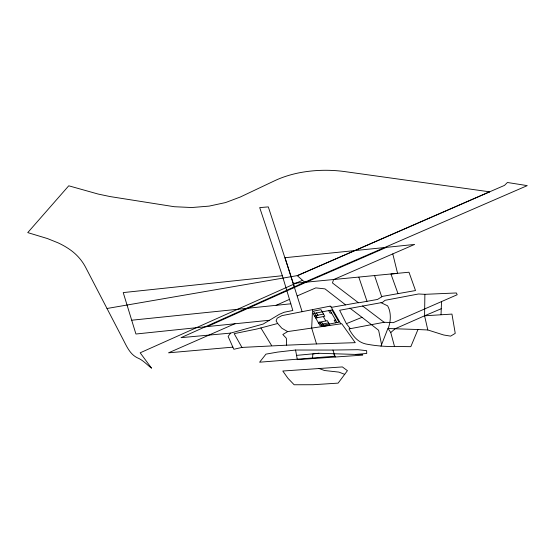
<?xml version="1.0" encoding="UTF-8"?>
<svg xmlns="http://www.w3.org/2000/svg" width="555" height="555" viewBox="0 0 555 555"><rect width="100%" height="100%" fill="white"/><g stroke="black" fill="none" stroke-linecap="round" stroke-linejoin="round"><path stroke-width="0.83" d="M394.508 346.459C385.69 346.639 376.928 345.952 368.249 344.426C358.599 343.177 353.507 337.017 348.984 328.928L384.102 322.268L393.287 322.656L457.181 294.74L456.39 292.964L424.88 294.33L424.582 315.802L427.808 329.968L443.743 335.005L450.625 336.129L455.246 333.361L451.95 314.095L424.582 315.802L395.118 328.775L390.762 332.542L394.508 346.459L410.818 346.674L417.964 329.524L427.808 329.968M441.031 314.623L441.537 301.594M340.805 323.842L331.071 306.894L330.121 306.138L312.534 309.635L311.681 328.054L316.517 343.933L355.256 342.671L341.741 323.711L287.643 331.592L282.835 334.498L286.352 338.266L286.644 345.175L316.517 343.933M312.465 358.558L312.881 353.854L318.848 353.285L362.699 354.638L362.686 355.124L297.32 359.633L295.572 350.025L277.791 352.064L265.97 354.132L259.615 362.2L334.859 356.206L335.192 356.99L332.924 350.052L295.572 350.025M380.973 346.195L387.98 328.255L390.762 332.542M294.552 287.435L268.315 206.897L259.698 207.605L282.342 275.717L292.832 310.488L284.132 312.271L279.311 314.345L263.167 324.051L230.582 333.111L228.119 336.448L233.828 349.275L241.945 347.423L286.644 345.175M344.697 374.348L347.43 370.657L342.366 366.924L282.793 371.024L287.983 378.33L294.15 384.761L313.089 384.726L338.12 383.123L344.697 374.348L338.918 372.114L324.474 370.511L319.125 368.52M384.372 247.565L414.606 244.429L333.555 279.595L332.473 282.967L358.537 302.822L377.56 299.436L382.353 296.398L415.508 290.549L408.979 272.221L304.383 282.342L181.041 337.662L230.589 333.104M302.53 280.282L140.172 352.807L151.557 368.18C146.839 364.628 142.912 359.98 137.161 357.718C129.953 354.125 126.713 346.417 123.196 339.66L85.664 267.399C82.265 260.885 77.395 255.182 71.526 250.77A80.926 46.724 0 0 0 58.018 242.819L47.459 238.567L27.75 232.607L68.751 185.8L98.117 194.049L110.036 196.56L174.319 206.724L191.794 207.528L209.145 206.113L225.573 202.561L240.246 197.039L274.663 180.743A80.44 46.44 0 0 1 298.756 172.896C313.755 169.934 329.212 169.511 344.364 171.537L489.642 191.822L504.509 185.384L507.416 182.491L527.25 185.627L304.383 282.342M312.534 309.635L302.107 311.674L285.041 257.707L386.433 247.357L306.311 282.162L207.341 326.569L135.926 334.013L123.224 292.589L282.342 275.717M235.022 323.669L168.547 352.82L232.878 347.139M276.126 305.319L289.453 299.374M297.279 275.668L489.642 191.822L297.279 275.668L304.709 282.197M297.244 295.898L315.823 287.885L324.994 288.884L345.605 304.882L358.287 302.628M424.582 315.802L441.26 308.719M424.88 294.33L418.546 293.977L385.052 300.317L382.444 302.44L339.625 310.266L346.389 323.669L362.013 317.328L378.621 330.274L381.583 344.641M241.945 347.423L234.168 333.652L256.979 328.983L277.68 323.489L281.836 328.234L287.643 331.592M302.107 311.674L281.885 315.642L277.16 318.188L276.106 320.915L277.68 323.489M315.927 315.538L323.537 314.081M314.636 316.177L317.973 315.538L316.489 312.951M331.522 312.944L330.149 313.207L328.664 310.62M315.698 318.022L324.8 316.281L321.012 309.69L313.402 311.147L317.189 317.738M318.223 322.42L327.325 320.679L329.85 325.07L322.233 326.527L319.715 322.136M318.674 323.211L322.011 322.573L323.496 325.161M335.567 319.978L334.186 320.242L335.671 322.83M320.97 324.328L328.588 322.871M345.605 304.882L331.613 307.331L330.121 306.138M107.011 308.49L297.494 275.585M205.336 326.777L269.369 320.27M131.854 320.2L290.785 303.807M296.446 355.387L318.848 353.285M293.262 283.362L306.311 282.162M355.609 354.416L366.716 353.459L366.647 350.677L357.954 349.692L332.924 350.052M417.964 329.524L388.16 328.532C390.699 321.858 391.552 312.763 387.605 305.819L381.049 302.683M362.561 305.937L384.102 322.268M349.817 308.094L362.013 317.328M346.389 323.669L350.295 328.678M260.892 327.963L271.673 345.661M330.038 310.356L337.051 322.566M323.308 316.565L325.834 320.963M333.798 353.729L334.859 356.206M398.004 293.644L390.949 274.038L397.581 273.393L392.787 253.912M374.583 275.668L381.729 296.8M358.856 277.229L367.001 301.316M332.001 309.981L313.152 313.589L320.159 325.799L339.008 322.191L332.001 309.981"/></g></svg>
